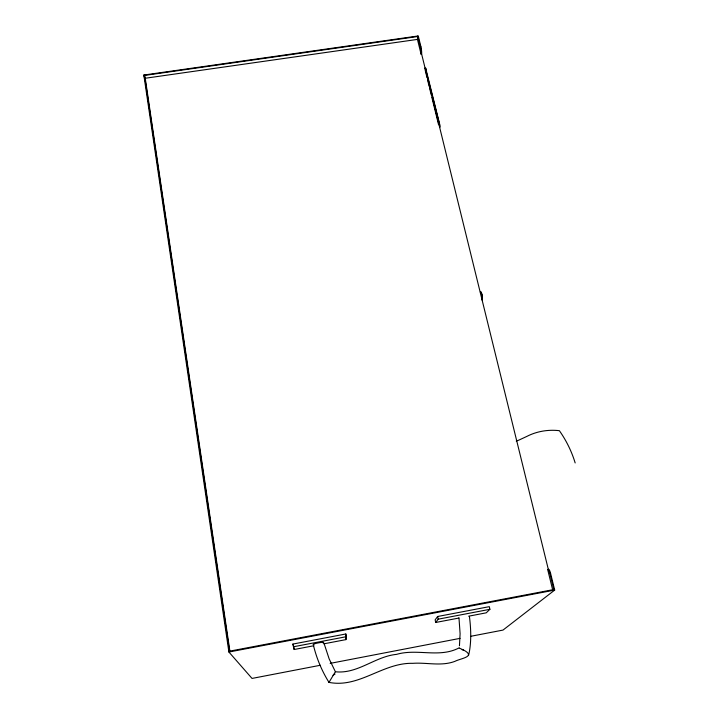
<?xml version="1.0" encoding="UTF-8"?>
<svg xmlns="http://www.w3.org/2000/svg" width="719" height="719" viewBox="0 0 719 719"><rect width="100%" height="100%" fill="white"/><g stroke="black" fill="none" stroke-linecap="round" stroke-linejoin="round"><path stroke-width="1.08" d="M459.45 645.779L460.097 633.727L458.974 617.738M471.071 636.234L502.994 630.087L554.691 590.083L550.583 573.394A5.078 1.114 77.7 0 0 548.336 569.43L421.64 54.087L421.082 54.168L417.451 39.401L417.811 36.507M313.987 645.716L294.17 649.5L292.921 644.062L345.839 633.978L345.92 639.622L323.892 643.82M345.92 639.622L346.333 636.692L345.839 633.978M313.691 646.309C316.881 659.026 322.04 671.258 328.987 682.385C359.266 688.362 382.903 662.496 412.769 663.331C426.771 662.298 441.142 666.504 454.803 661.399C460.978 658.209 476.391 656.78 463.476 649.976A5.401 0.638 9.7 0 0 462.137 649.796M425.369 68.395L425.648 67.945L439.606 124.028A3.227 0.611 82.9 0 1 439.866 127.335M425.495 68.871L439.543 124.351A2.687 0.503 82.9 0 1 439.615 124.782M324.08 643.496L329.158 658.892L335.387 671.726L328.987 682.385L329.41 681.873M468.671 616.183L486.26 612.822L489.9 609.308L489.306 606.656L437.619 616.498L435.148 619.859L435.696 622.474L458.785 618.07M435.696 622.474L438.186 619.176L489.9 609.308M333.005 675.285L335.054 674.054M459.064 647.891C439.471 658.289 417.137 648.295 396.564 654.371C375.021 656.447 357.837 674.134 335.557 671.78M320.27 665.282L252.027 678.43L228.903 652.025L143.836 75.046L418.26 35.95L420.939 46.843A5.536 0.98 83.4 0 1 421.64 54.087M330.183 663.376L460.07 638.355M228.804 651.315L554.529 589.409M228.903 652.025L554.691 590.083M293.37 646.785L346.333 636.692M552.794 590.371L547.68 569.556L548.336 569.43M547.68 569.556A5.078 1.114 77.7 0 1 549.927 573.519L550.583 573.394M431.813 97.182L438.455 124.198L439.606 124.028M426.043 68.925L424.911 69.087L424.587 68.179M143.908 75.54L418.377 36.426M144.492 75.45L145.238 78.254L417.451 39.401M417.694 36.031L420.372 46.924L420.939 46.843M468.635 655.216C471.52 643.083 471.062 629.143 469.417 616.408M463.467 650.012L459.279 648.053M229.496 651.18L229.981 651.738L145.238 78.254M292.921 644.062L293.72 646.83M143.836 75.046L144.986 79.369M481.469 294.341L481.739 295.455M549.927 573.519L554.034 590.209M425.181 70.165L427.041 77.733M427.571 79.899L429.162 86.379M429.692 88.536L431.283 95.025M437.619 616.498L438.186 619.176M293.873 647.72L294.17 649.5M144.42 74.965L229.604 651.89M575.164 462.928A112.793 107.76 30 0 0 559.777 431.256L559.364 430.681A59.362 55.345 35.6 0 0 526.739 436.46L518.678 440.199A119.974 110.259 16 0 1 516.251 441.044M313.852 644.619A5.384 0.566 -10.9 0 1 314.958 643.676A5.384 0.566 -10.9 0 1 321.761 642.373A5.384 0.566 -10.9 0 1 322.984 642.876M438.455 124.198A3.227 0.611 82.8 0 1 438.554 124.773M439.668 125.223A2.687 0.503 82.9 0 1 439.74 126.832M420.372 46.924A5.536 0.98 83.4 0 1 421.082 54.168M480.337 291.995A4.305 0.908 81.1 0 1 481.982 294.637A4.305 0.908 81.1 0 1 482.063 300.075M480.625 292.265A3.694 0.773 81.1 0 1 481.883 294.817A3.694 0.773 81.1 0 1 482.107 299.203"/></g></svg>
